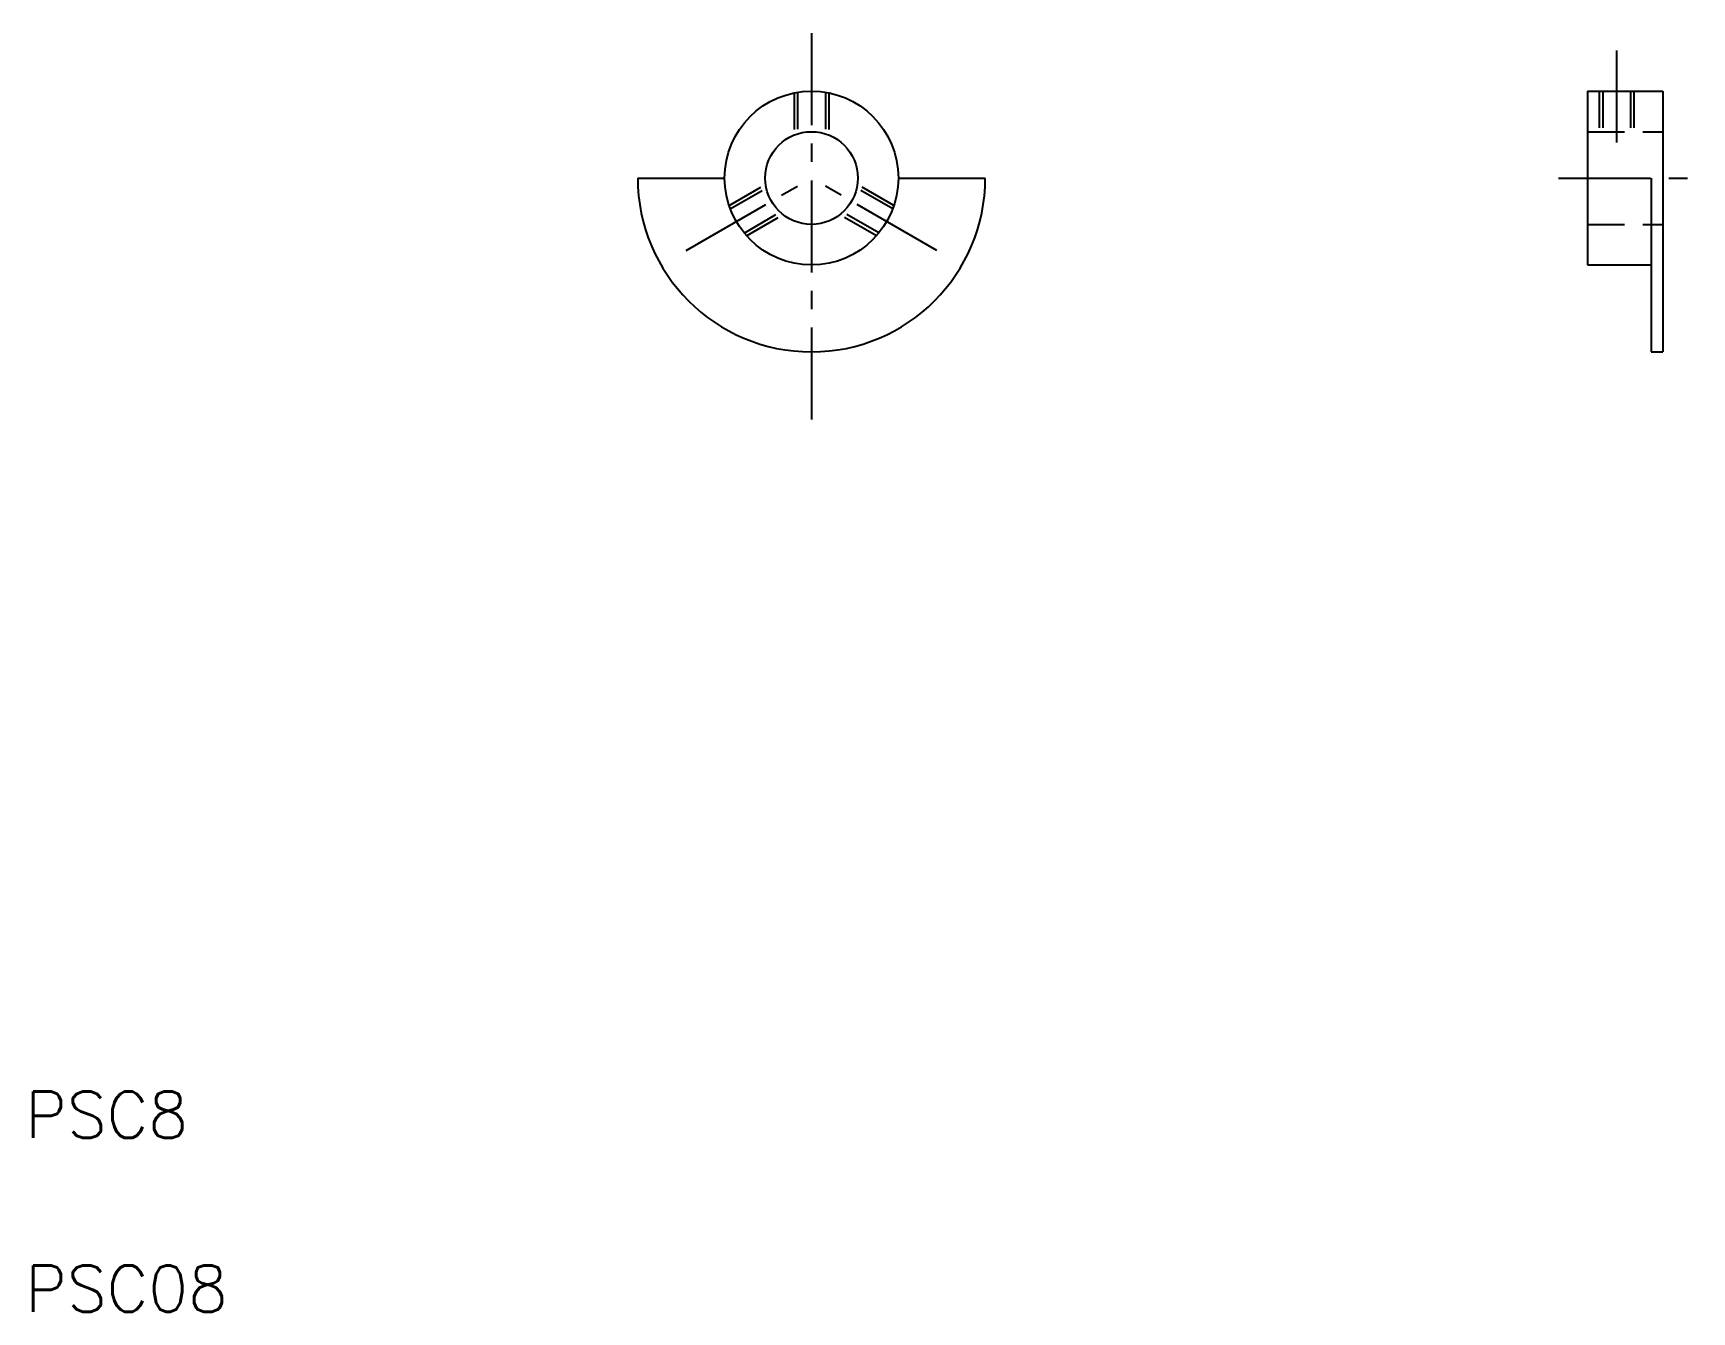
# Model space of a CAD drawing. Extents: x 11 to 154, y 10 to 120.
import ezdxf

# ---------------------------------------------------------------- set-up
doc = ezdxf.new("R2010")
doc.units = 0
doc.header["$LTSCALE"] = 0.25
doc.linetypes.add('CENTER', pattern=[50.8, 31.75, -6.35, 6.35, -6.35])
doc.linetypes.add('DASHED', pattern=[19.05, 12.7, -6.35])
doc.layers.get('0').update_dxf_attribs({"linetype": 'CONTINUOUS'})
doc.layers.add('CENTER', color=1, linetype='CENTER')
doc.styles.get("Standard").update_dxf_attribs({"font": 'txt', "bigfont": 'BIGFONT'})

msp = doc.modelspace()

# ---------------------------------------------------------------- linework, layer by layer
at = {"color": 3, "linetype": 'DASHED'}
for p, q in [((76.38, 115.18), (76.38, 111.54)), ((76.68, 115.23), (76.68, 111.64)), ((79.08, 115.23), (79.08, 111.64)), ((79.38, 115.18), (79.38, 111.54)), ((145.88, 115.33), (145.88, 111.83)), ((146.18, 115.33), (146.18, 111.83)), ((148.58, 115.33), (148.58, 111.83)), ((148.88, 115.33), (148.88, 111.83)), ((144.88, 111.83), (151.38, 111.83)), ((70.76, 105.45), (73.92, 107.27)), ((70.87, 105.17), (73.97, 106.96)), ((84.89, 105.17), (81.78, 106.96)), ((84.99, 105.45), (81.84, 107.27)), ((72.06, 103.08), (75.17, 104.88)), ((72.26, 102.85), (75.42, 104.67)), ((83.49, 102.85), (80.34, 104.67)), ((83.69, 103.09), (80.58, 104.88)), ((144.88, 103.83), (151.38, 103.83))]:
    msp.add_line(p, q, dxfattribs=at)
for p, q in [((144.88, 115.33), (151.38, 115.33)), ((144.88, 115.33), (144.88, 100.33)), ((151.38, 115.33), (151.38, 92.83)), ((62.88, 107.83), (70.38, 107.83)), ((64.75, 107.83), (64.75, 107.83)), ((66.63, 107.83), (66.63, 107.83)), ((85.38, 107.83), (92.88, 107.83)), ((150.38, 107.83), (150.38, 92.83)), ((144.88, 100.33), (150.38, 100.33)), ((150.38, 92.83), (151.38, 92.83))]:
    msp.add_line(p, q)
for radius in [7.5, 4]:
    msp.add_circle((77.88, 107.83), radius)
msp.add_arc((77.88, 107.83), 15, 180, 0)
at = {"layer": 'CENTER', "color": 1, "linetype": 'CENTER'}
for p, q in [((77.88, 120.33), (77.88, 85.83)), ((147.38, 118.83), (147.38, 110.33)), ((67.05, 101.58), (77.88, 107.83)), ((88.7, 101.58), (77.88, 107.83)), ((142.38, 107.83), (153.88, 107.83))]:
    msp.add_line(p, q, dxfattribs=at)

# ---------------------------------------------------------------- texts
for s, p in [('PSC8', (10, 25)), ('PSC08', (10, 10))]:
    msp.add_text(s, height=4).set_placement(p)

doc.saveas('drawing.dxf')
